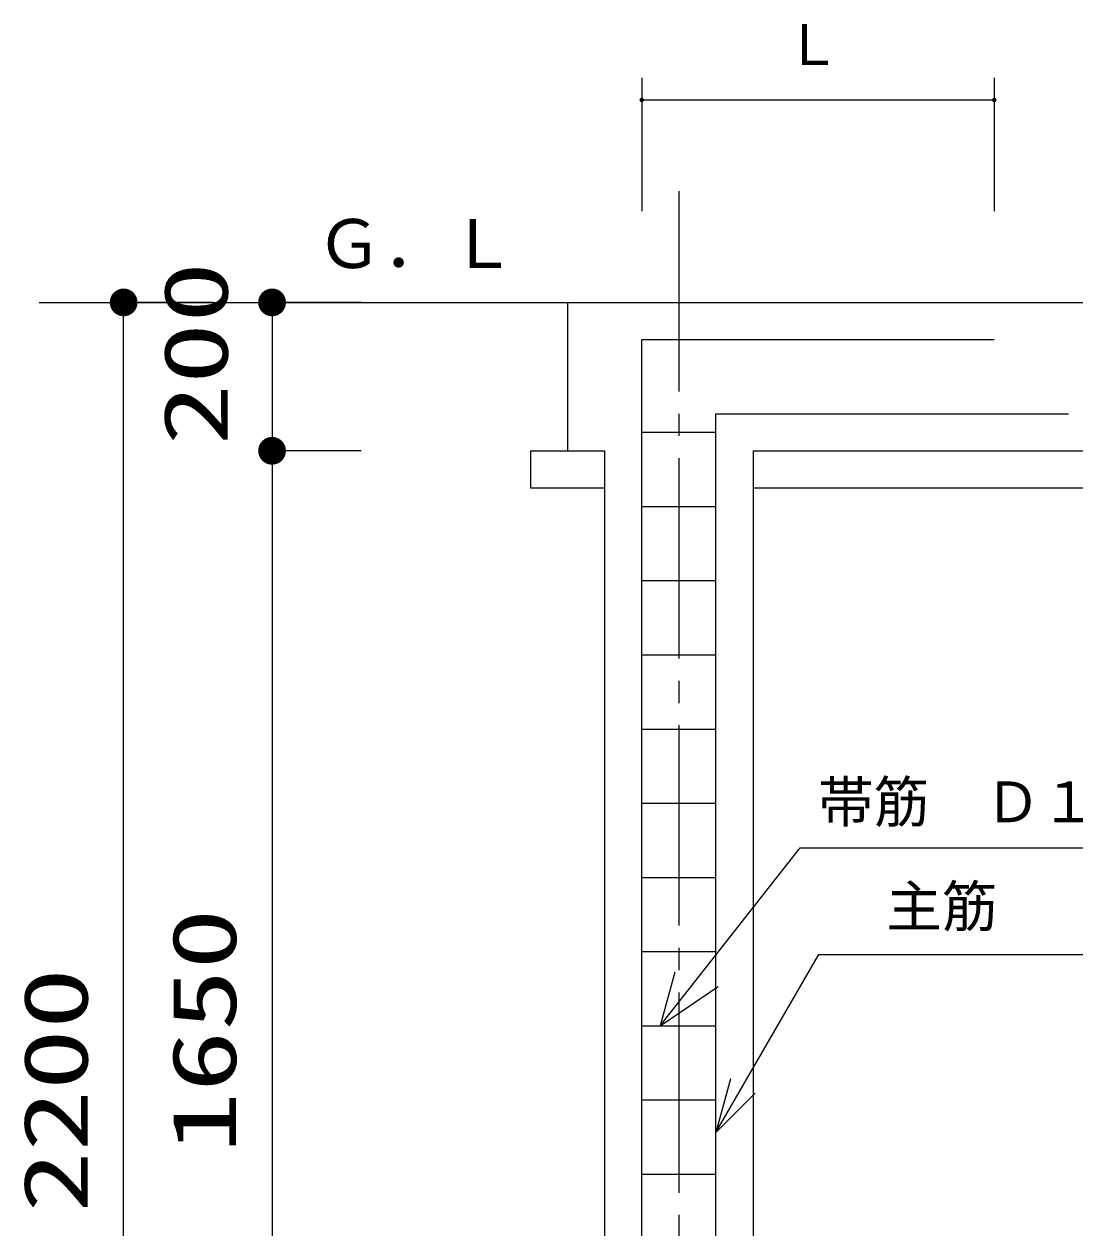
# Model space of a CAD drawing. Units: millimetres, scale not verified. Extents: x -8915 to 8404, y -6690 to 5387.
# Drawn here: x -1134 to 282, y 448 to 2070 of the extents above; entities that cross this region are included whole.
import ezdxf
from ezdxf.enums import TextEntityAlignment as Align

# ---------------------------------------------------------------- set-up
doc = ezdxf.new("R2010")
doc.units = ezdxf.units.MM
doc.header["$LTSCALE"] = 30
doc.linetypes.add('CHAIN2', pattern=[12, 9, -1, 1, -1])
for name, color, linetype, lineweight in [('0-1_KIKI', 3, 'Continuous', 25), ('0-2_SEISAKU', 2, 'Continuous', 25), ('0-3_A-PIPE', 3, 'Continuous', 25), ('0-6_SUNPO', 7, 'Continuous', 25)]:
    doc.layers.add(name, color=color, linetype=linetype, lineweight=lineweight)
doc.styles.add('MS Gothic', font='')
doc.styles.add('ＭＳ ゴシック', font='')
doc.styles.get('MS Gothic').set_extended_font_data('MS Gothic')
doc.styles.get('ＭＳ ゴシック').set_extended_font_data('MS Gothic')

msp = doc.modelspace()

# ---------------------------------------------------------------- linework, layer by layer
at = {"layer": '0-1_KIKI', "color": 2}
for p, q in [((-301.52, 1998.1), (-301.52, 1818.44)), ((173.48, 1998.1), (173.48, 1818.44)), ((-301.52, 1968.1), (173.48, 1968.1)), ((-276.51, 720.24), (-87.95, 960.24)), ((-87.95, 960.24), (770.92, 960.24)), ((-201.51, 576.19), (-62.95, 816.2)), ((-62.95, 816.2), (662.22, 816.2))]:
    msp.add_line(p, q, dxfattribs=at)
for points in [[(-257.1, 792.69), (-276.51, 720.24), (-198.48, 773.28)], [(-182.1, 648.64), (-201.51, 576.19), (-148.48, 629.23)]]:
    msp.add_lwpolyline(points, dxfattribs=at)
at = {"layer": '0-1_KIKI', "color": 5}
for points in [[(-304.47, 1968.62), (-301.52, 1968.1), (-304.52, 1968.1)], [(-304.52, 1968.1), (-301.52, 1968.1), (-304.47, 1967.58)], [(-304.33, 1969.12), (-301.52, 1968.1), (-304.47, 1968.62)], [(-304.47, 1967.58), (-301.52, 1968.1), (-304.33, 1967.07)], [(-304.11, 1969.6), (-301.52, 1968.1), (-304.33, 1969.12)], [(-304.33, 1967.07), (-301.52, 1968.1), (-304.11, 1966.6)], [(-303.81, 1970.03), (-301.52, 1968.1), (-304.11, 1969.6)], [(-304.11, 1966.6), (-301.52, 1968.1), (-303.81, 1966.17)], [(-303.44, 1970.4), (-301.52, 1968.1), (-303.81, 1970.03)], [(-303.81, 1966.17), (-301.52, 1968.1), (-303.44, 1965.8)], [(-303.02, 1970.7), (-301.52, 1968.1), (-303.44, 1970.4)], [(-303.44, 1965.8), (-301.52, 1968.1), (-303.02, 1965.5)], [(-302.54, 1970.92), (-301.52, 1968.1), (-303.02, 1970.7)], [(-303.02, 1965.5), (-301.52, 1968.1), (-302.54, 1965.28)], [(-302.04, 1971.05), (-301.52, 1968.1), (-302.54, 1970.92)], [(-302.54, 1965.28), (-301.52, 1968.1), (-302.04, 1965.14)], [(-301.52, 1971.1), (-301.52, 1968.1), (-302.04, 1971.05)], [(-302.04, 1965.14), (-301.52, 1968.1), (-301.52, 1965.1)], [(-300.99, 1971.05), (-301.52, 1968.1), (-301.52, 1971.1)], [(-300.49, 1970.92), (-301.52, 1968.1), (-300.99, 1971.05)], [(-300.02, 1970.7), (-301.52, 1968.1), (-300.49, 1970.92)], [(-299.59, 1970.4), (-301.52, 1968.1), (-300.02, 1970.7)], [(-299.22, 1970.03), (-301.52, 1968.1), (-299.59, 1970.4)], [(-298.92, 1969.6), (-301.52, 1968.1), (-299.22, 1970.03)], [(-298.7, 1969.12), (-301.52, 1968.1), (-298.92, 1969.6)], [(-298.56, 1968.62), (-301.52, 1968.1), (-298.7, 1969.12)], [(-298.52, 1968.1), (-301.52, 1968.1), (-298.56, 1968.62)], [(-301.52, 1965.1), (-301.52, 1968.1), (-300.99, 1965.14)], [(-300.99, 1965.14), (-301.52, 1968.1), (-300.49, 1965.28)], [(-300.49, 1965.28), (-301.52, 1968.1), (-300.02, 1965.5)], [(-300.02, 1965.5), (-301.52, 1968.1), (-299.59, 1965.8)], [(-299.59, 1965.8), (-301.52, 1968.1), (-299.22, 1966.17)], [(-299.22, 1966.17), (-301.52, 1968.1), (-298.92, 1966.6)], [(-298.92, 1966.6), (-301.52, 1968.1), (-298.7, 1967.07)], [(-298.7, 1967.07), (-301.52, 1968.1), (-298.56, 1967.58)], [(-298.56, 1967.58), (-301.52, 1968.1), (-298.52, 1968.1)], [(170.53, 1968.62), (173.48, 1968.1), (170.48, 1968.1)], [(170.48, 1968.1), (173.48, 1968.1), (170.53, 1967.58)], [(170.67, 1969.12), (173.48, 1968.1), (170.53, 1968.62)], [(170.53, 1967.58), (173.48, 1968.1), (170.67, 1967.07)], [(170.89, 1969.6), (173.48, 1968.1), (170.67, 1969.12)], [(170.67, 1967.07), (173.48, 1968.1), (170.89, 1966.6)], [(171.19, 1970.03), (173.48, 1968.1), (170.89, 1969.6)], [(170.89, 1966.6), (173.48, 1968.1), (171.19, 1966.17)], [(171.56, 1970.4), (173.48, 1968.1), (171.19, 1970.03)], [(171.19, 1966.17), (173.48, 1968.1), (171.56, 1965.8)], [(171.98, 1970.7), (173.48, 1968.1), (171.56, 1970.4)], [(171.56, 1965.8), (173.48, 1968.1), (171.98, 1965.5)], [(172.46, 1970.92), (173.48, 1968.1), (171.98, 1970.7)], [(171.98, 1965.5), (173.48, 1968.1), (172.46, 1965.28)], [(172.96, 1971.05), (173.48, 1968.1), (172.46, 1970.92)], [(172.46, 1965.28), (173.48, 1968.1), (172.96, 1965.14)], [(173.48, 1971.1), (173.48, 1968.1), (172.96, 1971.05)], [(172.96, 1965.14), (173.48, 1968.1), (173.48, 1965.1)], [(174.01, 1971.05), (173.48, 1968.1), (173.48, 1971.1)], [(174.51, 1970.92), (173.48, 1968.1), (174.01, 1971.05)], [(174.98, 1970.7), (173.48, 1968.1), (174.51, 1970.92)], [(175.41, 1970.4), (173.48, 1968.1), (174.98, 1970.7)], [(175.78, 1970.03), (173.48, 1968.1), (175.41, 1970.4)], [(176.08, 1969.6), (173.48, 1968.1), (175.78, 1970.03)], [(176.3, 1969.12), (173.48, 1968.1), (176.08, 1969.6)], [(176.44, 1968.62), (173.48, 1968.1), (176.3, 1969.12)], [(176.48, 1968.1), (173.48, 1968.1), (176.44, 1968.62)], [(173.48, 1965.1), (173.48, 1968.1), (174.01, 1965.14)], [(174.01, 1965.14), (173.48, 1968.1), (174.51, 1965.28)], [(174.51, 1965.28), (173.48, 1968.1), (174.98, 1965.5)], [(174.98, 1965.5), (173.48, 1968.1), (175.41, 1965.8)], [(175.41, 1965.8), (173.48, 1968.1), (175.78, 1966.17)], [(175.78, 1966.17), (173.48, 1968.1), (176.08, 1966.6)], [(176.08, 1966.6), (173.48, 1968.1), (176.3, 1967.07)], [(176.3, 1967.07), (173.48, 1968.1), (176.44, 1967.58)], [(176.44, 1967.58), (173.48, 1968.1), (176.48, 1968.1)]]:
    msp.add_solid(points, dxfattribs=at)
at = {"layer": '0-2_SEISAKU', "linetype": 'CHAIN2'}
msp.add_line((-251.51, 1845.24), (-251.51, -604.76), dxfattribs=at)
at = {"layer": '0-2_SEISAKU'}
for p, q in [((-1113.25, 1695.24), (1717.88, 1695.24)), ((-401.51, 1695.24), (-401.51, 1495.24)), ((-451.52, 1495.24), (-451.52, 1445.24)), ((-451.52, 1495.24), (-351.51, 1495.24)), ((-351.51, 1495.24), (-351.51, -154.76)), ((-151.52, 1495.24), (1268.48, 1495.24)), ((-151.52, 1495.24), (-151.52, -154.76)), ((-451.52, 1445.24), (-351.51, 1445.24)), ((-151.52, 1445.24), (1268.48, 1445.24))]:
    msp.add_line(p, q, dxfattribs=at)
at = {"layer": '0-3_A-PIPE'}
for p, q in [((-201.52, -204.75), (-201.52, 1545.24)), ((-201.52, 1545.24), (273.48, 1545.24)), ((-301.52, 1520.24), (-201.52, 1520.24)), ((-301.52, 1420.24), (-201.52, 1420.24)), ((-301.52, 1320.24), (-201.52, 1320.24)), ((-301.52, 1220.24), (-201.52, 1220.24)), ((-301.52, 1120.24), (-201.52, 1120.24)), ((-301.52, 1020.24), (-201.52, 1020.24)), ((-301.52, 920.24), (-201.52, 920.24)), ((-301.52, 820.24), (-201.52, 820.24)), ((-301.52, 720.24), (-201.52, 720.24)), ((-301.52, 620.24), (-201.52, 620.24)), ((-301.52, 520.24), (-201.52, 520.24))]:
    msp.add_line(p, q, dxfattribs=at)
msp.add_lwpolyline([(-301.52, -304.76), (-301.52, 1645.24), (173.48, 1645.24)], dxfattribs=at)
at = {"layer": '0-6_SUNPO', "color": 4}
for p, q in [((-879.52, 1695.24), (-999.52, 1695.24)), ((-999.52, -504.76), (-999.52, 1695.24)), ((-679.52, 1695.24), (-799.52, 1695.24)), ((-799.52, 1695.24), (-799.52, 1495.24)), ((-679.52, 1495.24), (-799.52, 1495.24)), ((-679.52, 1495.24), (-799.52, 1495.24)), ((-799.52, 1495.24), (-799.52, -154.76))]:
    msp.add_line(p, q, dxfattribs=at)
at = {"layer": '0-6_SUNPO'}
for points in [[(-1015.11, 1705.66), (-999.52, 1695.24), (-1016.84, 1702.42)], [(-1012.78, 1708.5), (-999.52, 1695.24), (-1015.11, 1705.66)], [(-1009.94, 1710.83), (-999.52, 1695.24), (-1012.78, 1708.5)], [(-1006.69, 1712.56), (-999.52, 1695.24), (-1009.94, 1710.83)], [(-1003.18, 1713.63), (-999.52, 1695.24), (-1006.69, 1712.56)], [(-999.52, 1713.99), (-999.52, 1695.24), (-1003.18, 1713.63)], [(-995.86, 1713.63), (-999.52, 1695.24), (-999.52, 1713.99)], [(-992.34, 1712.56), (-999.52, 1695.24), (-995.86, 1713.63)], [(-989.1, 1710.83), (-999.52, 1695.24), (-992.34, 1712.56)], [(-986.26, 1708.5), (-999.52, 1695.24), (-989.1, 1710.83)], [(-983.93, 1705.66), (-999.52, 1695.24), (-986.26, 1708.5)], [(-982.2, 1702.42), (-999.52, 1695.24), (-983.93, 1705.66)], [(-815.11, 1705.66), (-799.52, 1695.24), (-816.84, 1702.42)], [(-812.78, 1708.5), (-799.52, 1695.24), (-815.11, 1705.66)], [(-809.94, 1710.83), (-799.52, 1695.24), (-812.78, 1708.5)], [(-806.69, 1712.56), (-799.52, 1695.24), (-809.94, 1710.83)], [(-803.18, 1713.63), (-799.52, 1695.24), (-806.69, 1712.56)], [(-799.52, 1713.99), (-799.52, 1695.24), (-803.18, 1713.63)], [(-795.86, 1713.63), (-799.52, 1695.24), (-799.52, 1713.99)], [(-792.34, 1712.56), (-799.52, 1695.24), (-795.86, 1713.63)], [(-789.1, 1710.83), (-799.52, 1695.24), (-792.34, 1712.56)], [(-786.26, 1708.5), (-799.52, 1695.24), (-789.1, 1710.83)], [(-783.93, 1705.66), (-799.52, 1695.24), (-786.26, 1708.5)], [(-782.2, 1702.42), (-799.52, 1695.24), (-783.93, 1705.66)], [(-1017.91, 1698.9), (-999.52, 1695.24), (-1018.27, 1695.24)], [(-1018.27, 1695.24), (-999.52, 1695.24), (-1017.91, 1691.58)], [(-1016.84, 1702.42), (-999.52, 1695.24), (-1017.91, 1698.9)], [(-1017.91, 1691.58), (-999.52, 1695.24), (-1016.84, 1688.07)], [(-1016.84, 1688.07), (-999.52, 1695.24), (-1015.11, 1684.82)], [(-1015.11, 1684.82), (-999.52, 1695.24), (-1012.78, 1681.98)], [(-1012.78, 1681.98), (-999.52, 1695.24), (-1009.94, 1679.65)], [(-1009.94, 1679.65), (-999.52, 1695.24), (-1006.69, 1677.92)], [(-1006.69, 1677.92), (-999.52, 1695.24), (-1003.18, 1676.85)], [(-1003.18, 1676.85), (-999.52, 1695.24), (-999.52, 1676.49)], [(-981.13, 1698.9), (-999.52, 1695.24), (-982.2, 1702.42)], [(-980.77, 1695.24), (-999.52, 1695.24), (-981.13, 1698.9)], [(-999.52, 1676.49), (-999.52, 1695.24), (-995.86, 1676.85)], [(-995.86, 1676.85), (-999.52, 1695.24), (-992.34, 1677.92)], [(-992.34, 1677.92), (-999.52, 1695.24), (-989.1, 1679.65)], [(-989.1, 1679.65), (-999.52, 1695.24), (-986.26, 1681.98)], [(-986.26, 1681.98), (-999.52, 1695.24), (-983.93, 1684.82)], [(-983.93, 1684.82), (-999.52, 1695.24), (-982.2, 1688.07)], [(-982.2, 1688.07), (-999.52, 1695.24), (-981.13, 1691.58)], [(-981.13, 1691.58), (-999.52, 1695.24), (-980.77, 1695.24)], [(-817.91, 1698.9), (-799.52, 1695.24), (-818.27, 1695.24)], [(-818.27, 1695.24), (-799.52, 1695.24), (-817.91, 1691.58)], [(-816.84, 1702.42), (-799.52, 1695.24), (-817.91, 1698.9)], [(-817.91, 1691.58), (-799.52, 1695.24), (-816.84, 1688.07)], [(-816.84, 1688.07), (-799.52, 1695.24), (-815.11, 1684.82)], [(-815.11, 1684.82), (-799.52, 1695.24), (-812.78, 1681.98)], [(-812.78, 1681.98), (-799.52, 1695.24), (-809.94, 1679.65)], [(-809.94, 1679.65), (-799.52, 1695.24), (-806.69, 1677.92)], [(-806.69, 1677.92), (-799.52, 1695.24), (-803.18, 1676.85)], [(-803.18, 1676.85), (-799.52, 1695.24), (-799.52, 1676.49)], [(-781.13, 1698.9), (-799.52, 1695.24), (-782.2, 1702.42)], [(-780.77, 1695.24), (-799.52, 1695.24), (-781.13, 1698.9)], [(-799.52, 1676.49), (-799.52, 1695.24), (-795.86, 1676.85)], [(-795.86, 1676.85), (-799.52, 1695.24), (-792.34, 1677.92)], [(-792.34, 1677.92), (-799.52, 1695.24), (-789.1, 1679.65)], [(-789.1, 1679.65), (-799.52, 1695.24), (-786.26, 1681.98)], [(-786.26, 1681.98), (-799.52, 1695.24), (-783.93, 1684.82)], [(-783.93, 1684.82), (-799.52, 1695.24), (-782.2, 1688.07)], [(-782.2, 1688.07), (-799.52, 1695.24), (-781.13, 1691.58)], [(-781.13, 1691.58), (-799.52, 1695.24), (-780.77, 1695.24)], [(-809.94, 1510.83), (-799.52, 1495.24), (-812.78, 1508.5)], [(-809.94, 1510.83), (-799.52, 1495.24), (-812.78, 1508.5)], [(-806.69, 1512.56), (-799.52, 1495.24), (-809.94, 1510.83)], [(-806.69, 1512.56), (-799.52, 1495.24), (-809.94, 1510.83)], [(-803.18, 1513.63), (-799.52, 1495.24), (-806.69, 1512.56)], [(-803.18, 1513.63), (-799.52, 1495.24), (-806.69, 1512.56)], [(-799.52, 1513.99), (-799.52, 1495.24), (-803.18, 1513.63)], [(-799.52, 1513.99), (-799.52, 1495.24), (-803.18, 1513.63)], [(-795.86, 1513.63), (-799.52, 1495.24), (-799.52, 1513.99)], [(-795.86, 1513.63), (-799.52, 1495.24), (-799.52, 1513.99)], [(-792.34, 1512.56), (-799.52, 1495.24), (-795.86, 1513.63)], [(-792.34, 1512.56), (-799.52, 1495.24), (-795.86, 1513.63)], [(-789.1, 1510.83), (-799.52, 1495.24), (-792.34, 1512.56)], [(-789.1, 1510.83), (-799.52, 1495.24), (-792.34, 1512.56)], [(-786.26, 1508.5), (-799.52, 1495.24), (-789.1, 1510.83)], [(-786.26, 1508.5), (-799.52, 1495.24), (-789.1, 1510.83)], [(-817.91, 1498.9), (-799.52, 1495.24), (-818.27, 1495.24)], [(-817.91, 1498.9), (-799.52, 1495.24), (-818.27, 1495.24)], [(-818.27, 1495.24), (-799.52, 1495.24), (-817.91, 1491.58)], [(-818.27, 1495.24), (-799.52, 1495.24), (-817.91, 1491.58)], [(-816.84, 1502.42), (-799.52, 1495.24), (-817.91, 1498.9)], [(-816.84, 1502.42), (-799.52, 1495.24), (-817.91, 1498.9)], [(-817.91, 1491.58), (-799.52, 1495.24), (-816.84, 1488.07)], [(-817.91, 1491.58), (-799.52, 1495.24), (-816.84, 1488.07)], [(-815.11, 1505.66), (-799.52, 1495.24), (-816.84, 1502.42)], [(-815.11, 1505.66), (-799.52, 1495.24), (-816.84, 1502.42)], [(-816.84, 1488.07), (-799.52, 1495.24), (-815.11, 1484.82)], [(-816.84, 1488.07), (-799.52, 1495.24), (-815.11, 1484.82)], [(-812.78, 1508.5), (-799.52, 1495.24), (-815.11, 1505.66)], [(-812.78, 1508.5), (-799.52, 1495.24), (-815.11, 1505.66)], [(-815.11, 1484.82), (-799.52, 1495.24), (-812.78, 1481.98)], [(-815.11, 1484.82), (-799.52, 1495.24), (-812.78, 1481.98)], [(-812.78, 1481.98), (-799.52, 1495.24), (-809.94, 1479.65)], [(-812.78, 1481.98), (-799.52, 1495.24), (-809.94, 1479.65)], [(-809.94, 1479.65), (-799.52, 1495.24), (-806.69, 1477.92)], [(-809.94, 1479.65), (-799.52, 1495.24), (-806.69, 1477.92)], [(-806.69, 1477.92), (-799.52, 1495.24), (-803.18, 1476.85)], [(-806.69, 1477.92), (-799.52, 1495.24), (-803.18, 1476.85)], [(-803.18, 1476.85), (-799.52, 1495.24), (-799.52, 1476.49)], [(-803.18, 1476.85), (-799.52, 1495.24), (-799.52, 1476.49)], [(-783.93, 1505.66), (-799.52, 1495.24), (-786.26, 1508.5)], [(-783.93, 1505.66), (-799.52, 1495.24), (-786.26, 1508.5)], [(-782.2, 1502.42), (-799.52, 1495.24), (-783.93, 1505.66)], [(-782.2, 1502.42), (-799.52, 1495.24), (-783.93, 1505.66)], [(-781.13, 1498.9), (-799.52, 1495.24), (-782.2, 1502.42)], [(-781.13, 1498.9), (-799.52, 1495.24), (-782.2, 1502.42)], [(-780.77, 1495.24), (-799.52, 1495.24), (-781.13, 1498.9)], [(-780.77, 1495.24), (-799.52, 1495.24), (-781.13, 1498.9)], [(-799.52, 1476.49), (-799.52, 1495.24), (-795.86, 1476.85)], [(-795.86, 1476.85), (-799.52, 1495.24), (-792.34, 1477.92)], [(-792.34, 1477.92), (-799.52, 1495.24), (-789.1, 1479.65)], [(-789.1, 1479.65), (-799.52, 1495.24), (-786.26, 1481.98)], [(-786.26, 1481.98), (-799.52, 1495.24), (-783.93, 1484.82)], [(-783.93, 1484.82), (-799.52, 1495.24), (-782.2, 1488.07)], [(-782.2, 1488.07), (-799.52, 1495.24), (-781.13, 1491.58)], [(-781.13, 1491.58), (-799.52, 1495.24), (-780.77, 1495.24)], [(-799.52, 1476.49), (-799.52, 1495.24), (-795.86, 1476.85)], [(-795.86, 1476.85), (-799.52, 1495.24), (-792.34, 1477.92)], [(-792.34, 1477.92), (-799.52, 1495.24), (-789.1, 1479.65)], [(-789.1, 1479.65), (-799.52, 1495.24), (-786.26, 1481.98)], [(-786.26, 1481.98), (-799.52, 1495.24), (-783.93, 1484.82)], [(-783.93, 1484.82), (-799.52, 1495.24), (-782.2, 1488.07)], [(-782.2, 1488.07), (-799.52, 1495.24), (-781.13, 1491.58)], [(-781.13, 1491.58), (-799.52, 1495.24), (-780.77, 1495.24)]]:
    msp.add_solid(points, dxfattribs=at)

# ---------------------------------------------------------------- texts
at = {"layer": '0-1_KIKI', "color": 4, "style": 'MS Gothic'}
for s, p in [('Ｌ', (-108.42, 1998.77)), ('帯筋\u3000Ｄ１０－１００＠', (-63.97, 978.06)), ('主筋', (27.85, 837.21))]:
    msp.add_text(s, height=54.99, dxfattribs=at).set_placement(p, align=Align.BOTTOM_LEFT)
at = {"layer": '0-2_SEISAKU', "color": 4, "style": 'MS Gothic'}
msp.add_text('Ｇ．Ｌ', height=65.98, dxfattribs=at).set_placement((-740.56, 1721.83), align=Align.BOTTOM_LEFT)
at = {"layer": '0-6_SUNPO', "color": 3, "style": 'ＭＳ ゴシック', "width": 1.4}
for s, p in [('200', (-833.27, 1502.67)), ('1650', (-822.02, 548.53)), ('2200', (-1022.02, 468.38))]:
    msp.add_text(s, height=86.59, rotation=90, dxfattribs=at).set_placement(p, align=Align.BOTTOM_LEFT)

doc.saveas('drawing.dxf')
